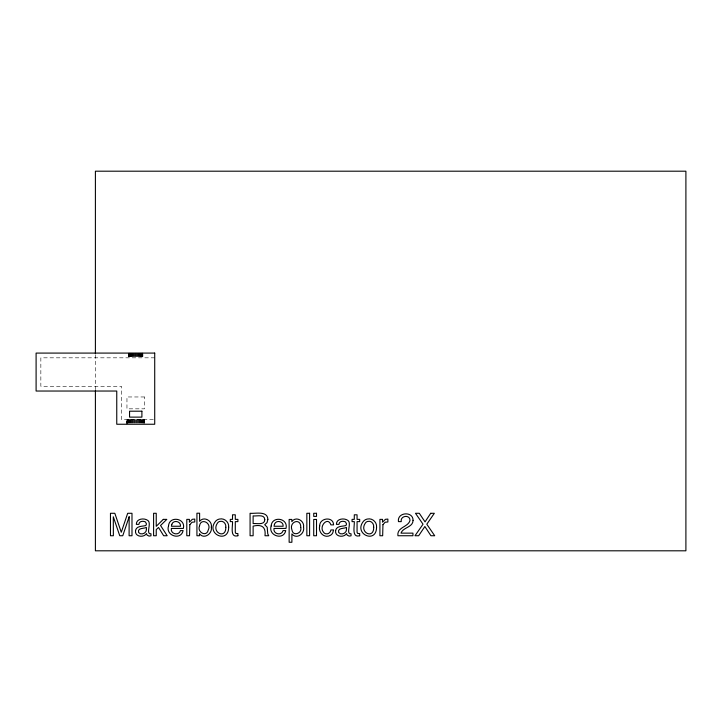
<?xml version="1.0" encoding="UTF-8"?>
<svg xmlns="http://www.w3.org/2000/svg" width="722" height="722" viewBox="0 0 722 722"><rect width="100%" height="100%" fill="white"/><g stroke="black" fill="none" stroke-linecap="round" stroke-linejoin="round"><path stroke-width="0.54" stroke-dasharray="3.61 2.71" d="M154.716 357.823L40.847 357.823L40.847 386.288L121.504 386.288L121.504 419.5L154.716 419.5M144.535 419.5L144.535 424.247M144.418 419.5L144.418 424.247M144.256 419.5L144.256 424.247M144.039 419.5L144.039 424.247M143.786 419.5L143.786 424.247M143.488 419.5L143.488 424.247M143.155 419.5L143.155 424.247M142.848 353.085L142.848 357.823L142.757 353.085M142.775 419.5L142.775 424.247M142.631 353.085L142.631 357.823M142.469 353.085L142.469 357.823M142.252 353.085L142.252 357.823M142.36 419.5L142.36 424.247M141.99 353.085L141.99 357.823M141.909 419.5L141.909 424.247M141.692 353.085L141.692 357.823M141.35 353.085L141.35 357.823M141.422 419.5L141.422 424.247M140.97 353.085L140.97 357.823M140.907 419.5L140.907 424.247M140.555 353.085L140.555 357.823M140.366 419.5L140.366 424.247M140.104 353.085L140.104 357.823M139.797 419.5L139.797 424.247M139.626 353.085L139.626 357.823M139.12 353.085L139.12 357.823M139.211 419.5L139.211 424.247M138.588 353.085L138.588 357.823M138.606 419.5L138.606 424.247M138.046 353.085L138.046 357.823M137.983 419.5L137.983 424.247M137.478 353.085L137.478 357.823M137.351 419.5L137.351 424.247M136.909 353.085L136.909 357.823M136.711 419.5L136.711 424.247M136.323 353.085L136.323 357.823M136.061 419.5L136.061 424.247M135.736 353.085L135.736 357.823M135.411 419.5L135.411 424.247M135.149 353.085L135.149 357.823M134.761 419.5L134.761 424.247M134.563 353.085L134.563 357.823M134.121 419.5L134.121 424.247M133.985 353.085L133.985 357.823M133.426 353.085L133.426 357.823M133.48 419.5L133.48 424.247M132.875 353.085L132.875 357.823M132.857 419.5L132.857 424.247M132.343 353.085L132.343 357.823M132.252 419.5L132.252 424.247M131.837 353.085L131.837 357.823M131.666 419.5L131.666 424.247M131.359 353.085L131.359 357.823M131.097 419.5L131.097 424.247M130.917 353.085L130.917 357.823M130.556 419.5L130.556 424.247M130.501 353.085L130.501 357.823M130.113 353.085L130.113 357.823M130.041 419.5L130.041 424.247M129.78 353.085L129.78 357.823M129.473 353.085L129.473 357.823M129.563 419.5L129.563 424.247M129.22 353.085L129.22 357.823M129.112 419.5L129.112 424.247M129.003 353.085L129.003 357.823M128.832 353.085L128.832 357.823M128.642 353.085L128.642 357.823M128.696 419.5L128.696 424.247M128.317 419.5L128.317 424.247M127.975 419.5L127.975 424.247M127.677 419.5L127.677 424.247M127.424 419.5L127.424 424.247M127.216 419.5L127.216 424.247M127.054 419.5L127.054 424.247M95.403 354.809L95.403 389.727M144.508 396.965L126.955 396.965L126.955 408.832L144.508 408.832L144.508 396.965M126.937 424.247L126.937 419.5L126.864 424.247"/><path stroke-width="1.08" d="M95.403 353.681L95.403 171.195L685.9 171.195L685.9 550.805L95.403 550.805L95.403 390.846M129.157 516.799L129.103 535.742L131.991 535.742L131.991 513.288L127.677 513.288L121.278 532.267L114.825 513.288L110.466 513.288L110.466 535.742L113.372 535.742L113.3 516.799L119.744 535.742L122.758 535.742L129.157 516.799M300.749 527.457C302.392 533.522 292.753 536.735 291.932 529.885C288.845 521.428 301.173 517.512 300.749 527.457M199.534 525.896C196.691 532.249 206.754 537.475 208.252 530.002C212.06 522.818 200.689 517.475 199.534 525.896M211.338 527.24C212.62 533.738 203.739 539.885 199.462 533.648L199.462 535.742L196.925 535.742L196.925 513.207L199.606 513.207L199.606 521.356C203.775 515.797 212.629 520.752 211.338 527.24M228.684 527.213C228.567 544.334 205.364 533.946 215.526 521.338A6.751 6.751 0 0 1 219.479 519.046C224.407 517.818 229.235 522.196 228.684 527.213M319.693 525.968C317.915 532.114 324.277 538.811 330.306 535.363A5.614 5.614 0 0 0 332.77 532.764L333.573 529.948L330.902 529.948C330.577 532.412 328.284 534.415 325.766 533.757A3.375 3.375 0 0 1 323.537 532.177C318.456 526.618 327.851 515.905 330.902 524.876L333.573 524.876C333.465 516.113 319.422 517.737 319.693 525.968M376.568 527.213C376.451 544.334 353.248 533.946 363.41 521.338A6.751 6.751 0 0 1 367.354 519.046C372.281 517.818 377.119 522.196 376.568 527.213M168.524 525.986C165.221 535.652 180.969 540.823 183.108 530.607L180.41 530.607C179.074 536.049 170.23 534.235 171.34 528.432L183.343 528.432C185.969 518.026 169.174 515.544 168.524 525.986M271.165 525.986C267.862 535.652 283.611 540.823 285.75 530.607L283.051 530.607C281.715 536.049 272.871 534.235 273.99 528.432L285.984 528.432C288.61 518.026 271.815 515.544 271.165 525.986M303.556 527.195C305 533.648 296.435 539.857 291.896 533.901L291.896 542.267L289.143 542.267L289.143 519.443L291.823 519.443L291.823 521.618C295.803 515.752 304.765 520.715 303.556 527.195M264.784 519.632C264.848 525.445 256.509 523.17 253.124 523.576L253.124 515.896C256.5 516.42 264.64 513.829 264.784 519.632M135.574 530.372C134.301 536.672 143.543 538.188 146.539 533.567L147.008 535.083L149.075 536.094L150.97 535.814L150.97 533.784C145.456 534.298 151.602 523.802 148.145 520.697C144.562 517.62 136.133 518.477 136.332 524.371L138.895 524.371C138.967 521.067 143.182 520.706 145.474 521.934L146.476 523.973L145.817 525.562C142.405 526.473 136.494 525.787 135.574 530.372M335.649 530.372C334.376 536.672 343.618 538.188 346.614 533.567L347.083 535.083L349.15 536.094L351.045 535.814L351.045 533.784C345.531 534.298 351.677 523.802 348.221 520.697C344.638 517.62 336.199 518.477 336.407 524.371L338.97 524.371C339.042 521.067 343.257 520.706 345.549 521.934L346.551 523.973L345.892 525.562C342.481 526.473 336.569 525.787 335.649 530.372M413.047 520.336C413.02 527.475 403.011 527.186 400.99 533.143L412.939 533.143L412.939 535.742L397.921 535.742C396.757 527.024 408.282 527.195 410.006 520.454C410.114 514.235 399.979 515.607 401.252 521.618L398.454 521.618C396.919 512.088 413.21 510.968 413.047 520.336M225.815 527.286C226.067 539.677 211.05 532.421 217.403 523.224A3.745 3.745 0 0 1 219.903 521.419C223.477 520.4 226.275 523.901 225.815 527.286M373.698 527.286C373.951 539.677 358.933 532.421 365.287 523.224A3.745 3.745 0 0 1 367.778 521.419C371.361 520.4 374.149 523.901 373.698 527.286M267.871 519.344L267.041 522.638L264.712 524.704L267.203 527.25L267.754 533.856L268.728 535.742L265.001 535.742C265.994 526.961 261.987 524.136 253.124 526.112L253.124 535.742L250.083 535.742L250.083 513.288C255.389 513.802 267.555 510.571 267.871 519.344M146.404 529.623C146.62 533.368 140.682 535.589 138.579 532.448C137.324 527.583 143.759 528.865 146.404 527.412L146.404 529.623M346.479 529.623C346.695 533.368 340.757 535.589 338.654 532.448C337.4 527.583 343.834 528.865 346.479 527.412L346.479 529.623M189.823 524.686L189.543 535.742L186.79 535.742L186.79 519.371L189.408 519.371L189.408 522.196L192.332 519.298L194.76 519.082L194.76 521.979L192.016 522.241L189.823 524.686M382.949 524.686L382.669 535.742L379.916 535.742L379.916 519.371L382.525 519.371L382.525 522.196L385.449 519.298L387.876 519.082L387.876 521.979L385.142 522.241L382.949 524.686M171.8 524.325L171.421 526.248L180.509 526.248C181.051 521.158 173.379 519.542 171.8 524.325M274.441 524.325L274.062 526.248L283.159 526.248C283.692 521.158 276.021 519.542 274.441 524.325M430.718 513.288L425.032 521.88L419.302 513.288L415.493 513.288L423.029 524.226L414.988 535.742L418.661 535.742L424.879 526.509L430.926 535.742L434.707 535.742L426.801 524.226L434.337 513.288L430.718 513.288M163.307 519.371L156.241 526.32L156.241 513.288L153.596 513.288L153.596 535.742L156.241 535.742L156.241 529.596L158.551 527.484L163.659 535.742L167.17 535.742L160.555 525.499L166.818 519.371L163.307 519.371M237.899 535.742C229.551 538.161 232.926 525.778 232.511 521.618L230.291 521.618L230.291 519.371L232.511 519.371L232.511 514.804L235.291 514.804L235.291 519.371L237.899 519.371L237.899 521.618L235.291 521.618L235.291 532.304L235.868 533.45L237.899 533.567L237.899 535.742M359.682 535.742C351.334 538.161 354.701 525.778 354.285 521.618L352.065 521.618L352.065 519.371L354.285 519.371L354.285 514.804L357.065 514.804L357.065 519.371L359.682 519.371L359.682 521.618L357.065 521.618L357.065 532.304L357.643 533.45L359.682 533.567L359.682 535.742M154.716 353.085L36.1 353.085L36.1 391.035L116.756 391.035L116.756 424.247L154.716 424.247L154.716 353.085M141.9 411.197L129.563 411.197L129.563 417.126L141.9 417.126L141.9 411.197M309.594 513.288L306.841 513.288L306.841 535.742L309.594 535.742L309.594 513.288M316.516 513.288L313.718 513.288L313.718 516.401L316.516 516.401L316.516 513.288M316.516 519.443L313.718 519.443L313.718 535.742L316.516 535.742L316.516 519.443"/></g></svg>
